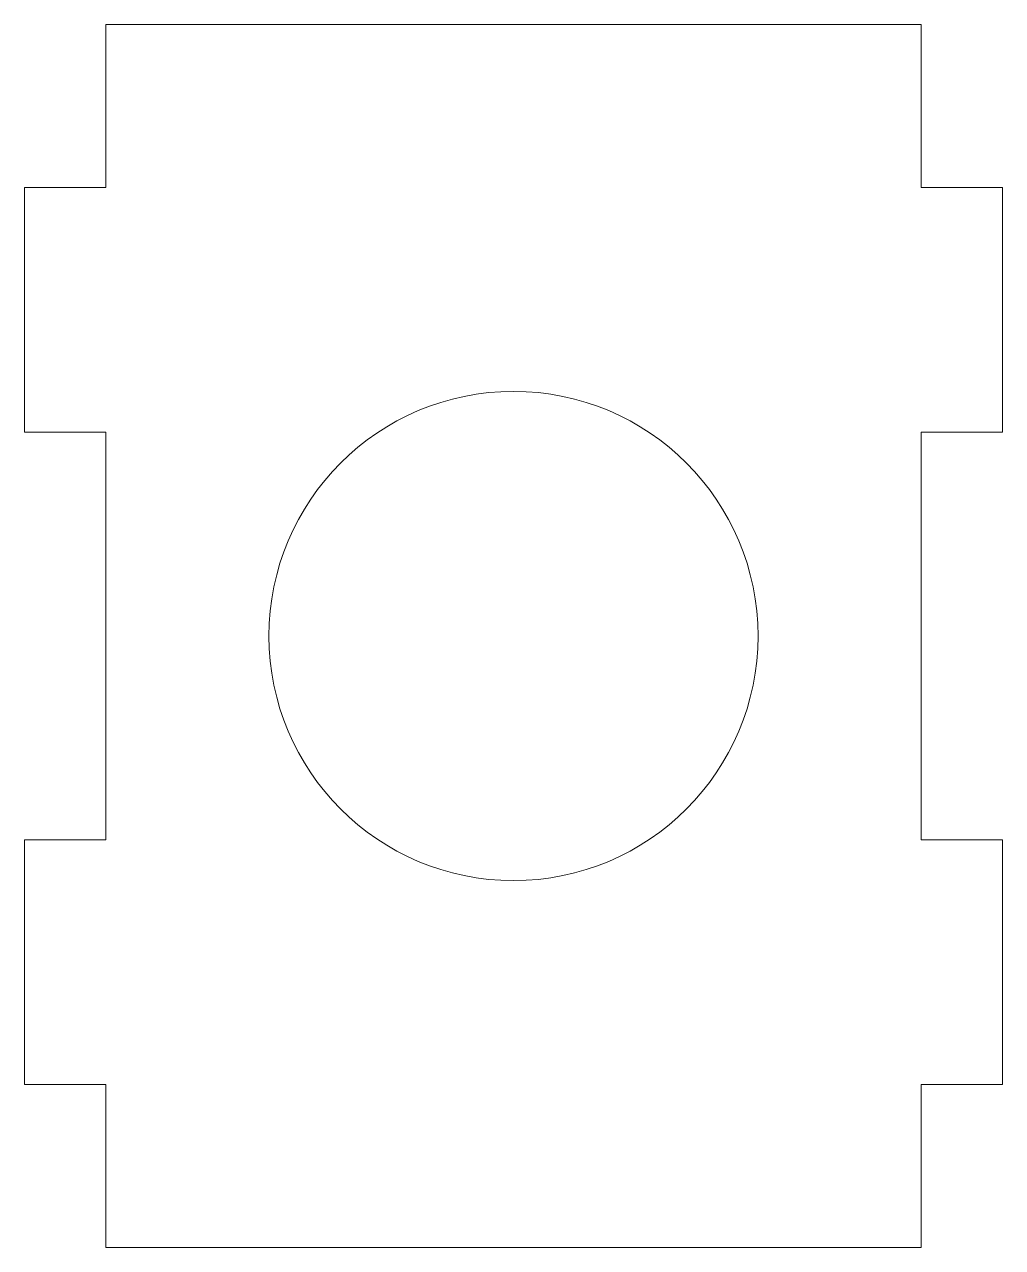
# Model space of a CAD drawing. Header units: inches. Extents: x -0.75 to 0.75, y -0.94 to 0.94.
import ezdxf

# ---------------------------------------------------------------- set-up
doc = ezdxf.new("R2010")
doc.units = ezdxf.units.IN
doc.header["$MEASUREMENT"] = 0

msp = doc.modelspace()

# ---------------------------------------------------------------- linework, layer by layer
at = {"color": 7, "linetype": 'Continuous', "lineweight": 15}
for p, q in [((0.625, 0.9375), (-0.625, 0.9375)), ((-0.625, 0.6875), (-0.625, 0.9375)), ((0.625, 0.6875), (0.625, 0.9375)), ((-0.75, 0.3125), (-0.75, 0.6875)), ((-0.625, 0.6875), (-0.75, 0.6875)), ((0.625, 0.6875), (0.75, 0.6875)), ((0.75, 0.6875), (0.75, 0.3125)), ((-0.625, 0.3125), (-0.75, 0.3125)), ((-0.625, -0.3125), (-0.625, 0.3125)), ((0.625, -0.3125), (0.625, 0.3125)), ((0.625, 0.3125), (0.75, 0.3125)), ((-0.625, -0.3125), (-0.75, -0.3125)), ((-0.75, -0.6875), (-0.75, -0.3125)), ((0.625, -0.3125), (0.75, -0.3125)), ((0.75, -0.6875), (0.75, -0.3125)), ((-0.625, -0.6875), (-0.75, -0.6875)), ((-0.625, -0.9375), (-0.625, -0.6875)), ((0.625, -0.9375), (0.625, -0.6875)), ((0.625, -0.6875), (0.75, -0.6875)), ((0.625, -0.9375), (-0.625, -0.9375))]:
    msp.add_line(p, q, dxfattribs=at)
msp.add_circle((0, 0), 0.375, dxfattribs=at)

doc.saveas('drawing.dxf')
